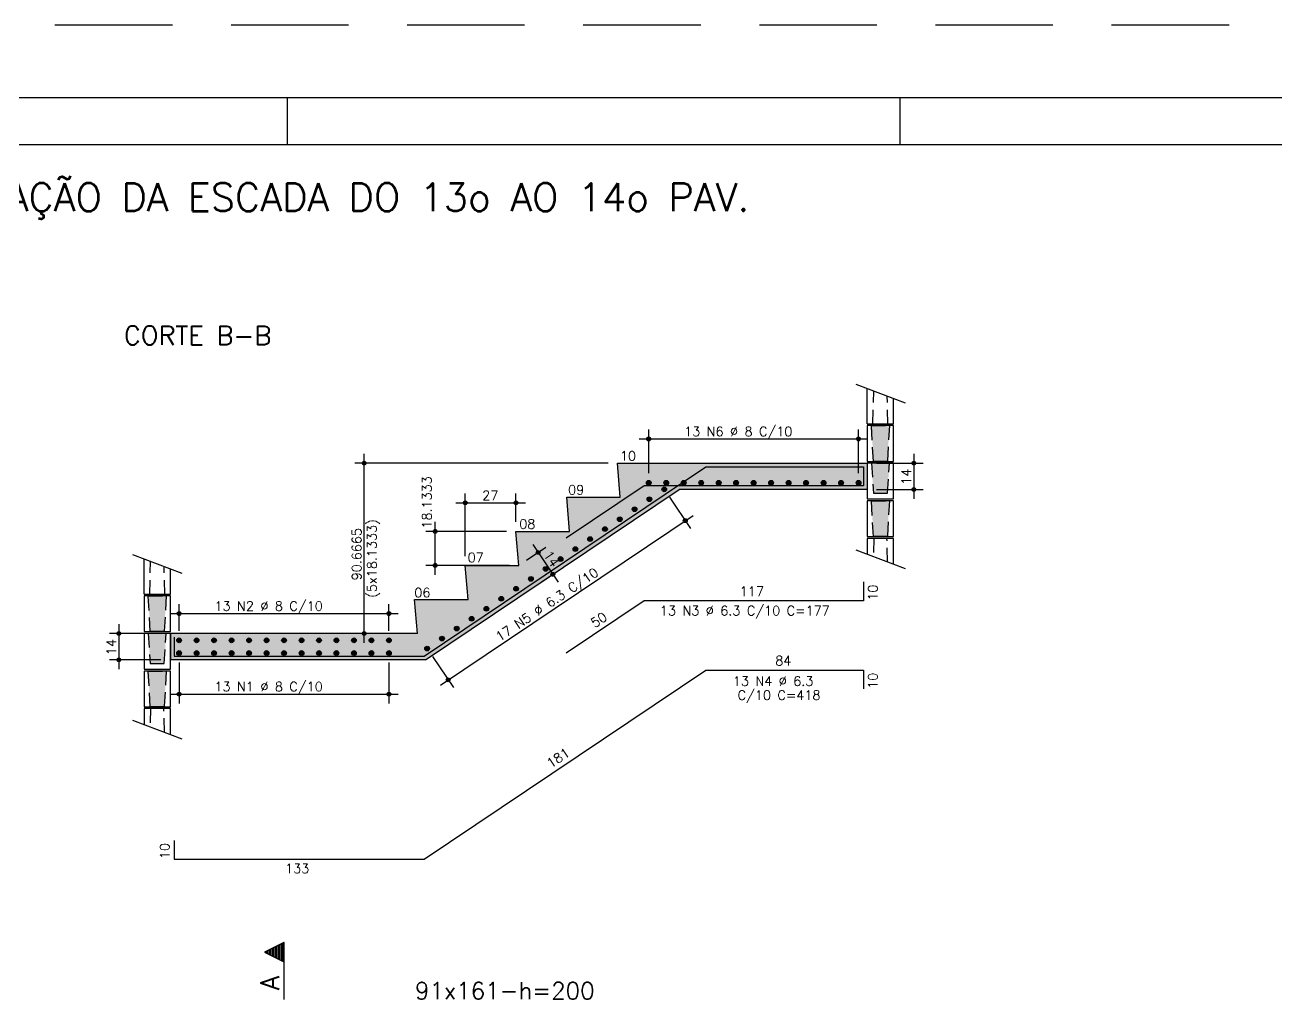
# Model space of a CAD drawing. Extents: x -2 to 86, y -1.5 to 60.9.
# Drawn here: x 15.32 to 41.95, y 40.1 to 60.95 of the extents above; entities that cross this region are included whole.
import ezdxf

# ---------------------------------------------------------------- set-up
doc = ezdxf.new("R2010")
doc.units = 0
doc.header["$MEASUREMENT"] = 0
doc.linetypes.add('ESTILO_TQS_0001', pattern=[0.45, 0.3, -0.15])
doc.linetypes.add('HIDDEN', pattern=[0.375, 0.25, -0.125])
doc.layers.get('0').update_dxf_attribs({"linetype": 'CONTINUOUS'})
doc.layers.get('Defpoints').update_dxf_attribs({"linetype": 'CONTINUOUS'})
for name, color, linetype in [('ARQ_FOLHA', 7, 'CONTINUOUS'), ('PENA_01', 1, 'CONTINUOUS'), ('PENA_02', 2, 'CONTINUOUS'), ('PENA_03', 3, 'CONTINUOUS'), ('PENA_04', 4, 'CONTINUOUS'), ('PENA_05', 5, 'CONTINUOUS'), ('PENA_06', 6, 'CONTINUOUS'), ('PENA_10', 253, 'CONTINUOUS'), ('PENA_11', 252, 'CONTINUOUS')]:
    doc.layers.add(name, color=color, linetype=linetype)
doc.styles.get("Standard").update_dxf_attribs({"font": 'ROMANS.SHX'})

# ---------------------------------------------------------------- blocks, each defined once
blk = doc.blocks.new('FOLHA A1 - 841 X 594')
at = {"layer": 'ARQ_FOLHA', "color": 1}
for p, q in [((-631, 584), (-631, 594)), ((-500.5, 584), (-500.5, 594))]:
    blk.add_line(p, q, dxfattribs=at)
for points in [[(-841, 0), (0, 0), (0, 594), (-841, 594)], [(-816, 10), (-10, 10), (-10, 584), (-816, 584)]]:
    blk.add_lwpolyline(points, close=True, dxfattribs=at)
at = {"layer": 'Defpoints', "color": 8, "linetype": 'HIDDEN', "ltscale": 100}
blk.add_lwpolyline([(-860.5, 609.5), (-860.5, -15.5), (19.5, -15.5), (19.5, 609.5)], close=True, dxfattribs=at)
blk = doc.blocks.new('*U23')
blk.add_blockref('FOLHA A1 - 841 X 594', (0, 0))

msp = doc.modelspace()

# ---------------------------------------------------------------- linework, layer by layer
at = {"layer": 'PENA_01', "linetype": 'Continuous'}
for p, q in [((28.597, 51.402), (28.597, 52.334)), ((33.065, 51.402), (33.065, 52.334)), ((28.397, 52.134), (33.265, 52.134)), ((22.538, 47.79), (22.538, 51.817)), ((34.243, 51.817), (34.243, 50.857)), ((27.731, 51.617), (22.338, 51.617)), ((33.451, 51.617), (34.443, 51.617)), ((24.691, 49.641), (24.691, 50.972)), ((25.771, 50.366), (25.771, 50.972)), ((29.039, 50.895), (29.487, 50.228)), ((33.451, 51.057), (34.443, 51.057)), ((24.491, 50.772), (25.971, 50.772)), ((24.049, 49.241), (24.049, 50.366)), ((24.16, 46.892), (29.541, 50.506)), ((25.571, 50.166), (23.849, 50.166)), ((25.997, 49.552), (26.409, 49.829)), ((26.131, 49.883), (26.666, 49.086)), ((25.631, 49.441), (23.849, 49.441)), ((26.233, 49.036), (26.721, 49.364)), ((18.597, 48.045), (18.597, 48.615)), ((23.065, 48.045), (23.065, 48.615)), ((18.397, 48.415), (23.265, 48.415)), ((18.211, 47.99), (17.114, 47.99)), ((17.314, 48.19), (17.314, 47.23)), ((23.471, 47.99), (22.338, 47.99)), ((18.211, 47.43), (17.114, 47.43)), ((23.991, 47.504), (24.438, 46.838)), ((18.597, 47.375), (18.597, 46.499)), ((23.065, 47.375), (23.065, 46.499)), ((18.397, 46.699), (23.265, 46.699))]:
    msp.add_line(p, q, dxfattribs=at)
for points in [[(33.251, 52.457), (33.251, 53.206)], [(33.251, 52.457), (33.811, 52.457), (33.811, 52.995)], [(33.811, 52.417), (33.251, 52.417), (33.251, 51.657), (33.811, 51.657), (33.811, 52.417)], [(33.811, 51.617), (33.251, 51.617), (33.251, 50.857), (33.811, 50.857), (33.811, 51.617)], [(33.811, 50.817), (33.251, 50.817), (33.251, 50.057), (33.811, 50.057), (33.811, 50.817)], [(33.811, 49.467), (33.811, 50.017), (33.251, 50.017), (33.251, 49.678)], [(17.851, 48.83), (17.851, 49.579)], [(17.851, 48.83), (18.411, 48.83), (18.411, 49.369)], [(18.411, 48.79), (17.851, 48.79), (17.851, 48.03), (18.411, 48.03), (18.411, 48.79)], [(18.411, 47.99), (17.851, 47.99), (17.851, 47.23), (18.411, 47.23), (18.411, 47.99)], [(18.411, 47.19), (17.851, 47.19), (17.851, 46.43), (18.411, 46.43), (18.411, 47.19)], [(18.411, 45.84), (18.411, 46.39), (17.851, 46.39), (17.851, 46.051)]]:
    msp.add_lwpolyline(points, dxfattribs=at)
at = {"layer": 'PENA_02', "linetype": 'Continuous'}
for p, q in [((33.008, 53.298), (34.055, 52.904)), ((17.608, 49.671), (18.655, 49.277)), ((33.008, 49.769), (34.055, 49.376)), ((17.608, 46.143), (18.655, 45.749))]:
    msp.add_line(p, q, dxfattribs=at)
at = {"layer": 'PENA_02', "linetype": 'ESTILO_TQS_0001'}
for points in [[(33.371, 52.457), (33.39, 53.154)], [(33.371, 52.457), (33.691, 52.457), (33.676, 53.046)], [(33.681, 51.657), (33.381, 51.657), (33.341, 52.417), (33.721, 52.417), (33.681, 51.657)], [(33.381, 50.977), (33.681, 50.977), (33.721, 51.617), (33.341, 51.617), (33.381, 50.977)], [(33.681, 50.057), (33.381, 50.057), (33.341, 50.817), (33.721, 50.817), (33.681, 50.057)], [(33.684, 49.515), (33.671, 50.017), (33.391, 50.017), (33.381, 49.629)], [(17.971, 48.83), (17.99, 49.527)], [(17.971, 48.83), (18.291, 48.83), (18.276, 49.42)], [(18.281, 48.03), (17.981, 48.03), (17.941, 48.79), (18.321, 48.79), (18.281, 48.03)], [(17.981, 47.35), (18.281, 47.35), (18.321, 47.99), (17.941, 47.99), (17.981, 47.35)], [(18.281, 46.43), (17.981, 46.43), (17.941, 47.19), (18.321, 47.19), (18.281, 46.43)], [(18.284, 45.888), (18.271, 46.39), (17.991, 46.39), (17.981, 46.002)]]:
    msp.add_lwpolyline(points, dxfattribs=at)
at = {"layer": 'PENA_02', "linetype": 'Continuous'}
for centre, radius in [((28.597, 52.134), 0.0416), ((28.597, 52.134), 0.0208), ((33.065, 52.134), 0.0416), ((33.065, 52.134), 0.0208), ((22.538, 51.617), 0.04), ((22.538, 51.617), 0.02), ((34.243, 51.617), 0.04), ((34.243, 51.617), 0.02), ((34.243, 51.057), 0.04), ((34.243, 51.057), 0.02), ((24.691, 50.772), 0.04), ((24.691, 50.772), 0.02), ((25.771, 50.772), 0.04), ((25.771, 50.772), 0.02), ((29.375, 50.395), 0.0416), ((29.375, 50.395), 0.0208), ((24.049, 50.166), 0.04), ((24.049, 50.166), 0.02), ((26.243, 49.717), 0.04), ((26.243, 49.717), 0.02), ((24.049, 49.441), 0.04), ((24.049, 49.441), 0.02), ((26.555, 49.252), 0.04), ((26.555, 49.252), 0.02), ((18.597, 48.415), 0.0416), ((18.597, 48.415), 0.0208), ((23.065, 48.415), 0.0416), ((23.065, 48.415), 0.0208), ((17.314, 47.99), 0.04), ((17.314, 47.99), 0.02), ((22.538, 47.99), 0.04), ((22.538, 47.99), 0.02), ((17.314, 47.43), 0.04), ((17.314, 47.43), 0.02), ((24.326, 47.004), 0.0416), ((24.326, 47.004), 0.0208), ((18.597, 46.699), 0.0416), ((18.597, 46.699), 0.0208), ((23.065, 46.699), 0.0416), ((23.065, 46.699), 0.0208)]:
    msp.add_circle(centre, radius, dxfattribs=at)
at = {"layer": 'PENA_03', "linetype": 'Continuous'}
for p, q in [((27.991, 50.891), (27.931, 51.617)), ((27.991, 50.891), (27.931, 51.617)), ((27.931, 51.617), (33.251, 51.617)), ((27.931, 51.617), (27.931, 51.617)), ((33.251, 51.617), (33.251, 51.057)), ((33.251, 51.617), (33.251, 51.617)), ((28.597, 51.202), (28.597, 51.202)), ((33.065, 51.202), (33.065, 51.202)), ((23.842, 47.43), (29.242, 51.057)), ((26.911, 50.166), (26.851, 50.891)), ((26.851, 50.891), (27.991, 50.891)), ((28.928, 51.061), (28.928, 51.061)), ((33.251, 51.057), (29.242, 51.057)), ((33.251, 51.057), (33.251, 51.057)), ((25.831, 49.441), (25.771, 50.166)), ((25.771, 50.166), (26.911, 50.166)), ((25.771, 50.166), (25.771, 50.166)), ((25.771, 50.166), (25.771, 50.166)), ((24.751, 48.715), (24.691, 49.441)), ((24.691, 49.441), (25.831, 49.441)), ((24.691, 49.441), (24.691, 49.441)), ((25.831, 49.441), (25.831, 49.441)), ((25.831, 49.441), (25.831, 49.441)), ((26.066, 48.924), (26.066, 48.924)), ((23.671, 47.99), (23.611, 48.715)), ((23.611, 48.715), (24.751, 48.715)), ((23.671, 47.99), (18.411, 47.99)), ((18.411, 47.502), (18.411, 47.99)), ((18.411, 47.99), (18.411, 47.43)), ((18.411, 47.99), (18.411, 47.99)), ((23.671, 47.99), (23.671, 47.99)), ((18.597, 47.845), (18.597, 47.845)), ((23.065, 47.845), (23.065, 47.845)), ((23.842, 47.43), (18.411, 47.43)), ((18.411, 47.43), (18.411, 47.43)), ((18.597, 47.575), (18.597, 47.575)), ((23.065, 47.575), (23.065, 47.575)), ((23.879, 47.67), (23.879, 47.67))]:
    msp.add_line(p, q, dxfattribs=at)
msp.add_lwpolyline([(20.83, 41.409), (20.42, 41.204), (20.83, 40.999), (20.83, 41.409)], dxfattribs=at)
for centre in [(28.597, 51.202), (28.97, 51.202), (29.342, 51.202), (29.714, 51.202), (30.087, 51.202), (30.459, 51.202), (30.831, 51.202), (31.204, 51.202), (31.576, 51.202), (31.948, 51.202), (32.321, 51.202), (32.693, 51.202), (33.065, 51.202), (28.612, 50.849), (28.928, 51.061), (28.297, 50.637), (27.981, 50.425), (27.666, 50.213), (27.035, 49.789), (27.35, 50.001), (26.719, 49.577), (26.403, 49.365), (26.088, 49.153), (25.457, 48.73), (25.772, 48.942), (25.141, 48.518), (24.826, 48.306), (24.51, 48.094), (18.597, 47.845), (18.97, 47.845), (19.342, 47.845), (19.714, 47.845), (20.087, 47.845), (20.459, 47.845), (20.831, 47.845), (21.204, 47.845), (21.576, 47.845), (21.948, 47.845), (22.321, 47.845), (22.693, 47.845), (23.065, 47.845), (23.879, 47.67), (24.195, 47.882), (18.597, 47.575), (18.97, 47.575), (19.342, 47.575), (19.714, 47.575), (20.087, 47.575), (20.459, 47.575), (20.831, 47.575), (21.204, 47.575), (21.576, 47.575), (21.948, 47.575), (22.321, 47.575), (22.693, 47.575), (23.065, 47.575)]:
    msp.add_circle(centre, 0.05, dxfattribs=at)
for points in [[(28.647, 51.202), (28.572, 51.245), (28.55, 51.219)], [(28.647, 51.202), (28.55, 51.219), (28.55, 51.185)], [(28.647, 51.202), (28.55, 51.185), (28.572, 51.158)], [(28.647, 51.202), (28.606, 51.251), (28.572, 51.245)], [(28.647, 51.202), (28.572, 51.158), (28.606, 51.152)], [(28.647, 51.202), (28.636, 51.234), (28.606, 51.251)], [(28.647, 51.202), (28.606, 51.152), (28.636, 51.17)], [(28.647, 51.202), (28.636, 51.17), (28.647, 51.202)], [(29.02, 51.202), (28.945, 51.245), (28.923, 51.219)], [(29.02, 51.202), (28.923, 51.219), (28.923, 51.185)], [(29.02, 51.202), (28.923, 51.185), (28.945, 51.158)], [(29.02, 51.202), (28.978, 51.251), (28.945, 51.245)], [(29.02, 51.202), (28.945, 51.158), (28.978, 51.152)], [(29.02, 51.202), (29.008, 51.234), (28.978, 51.251)], [(29.02, 51.202), (28.978, 51.152), (29.008, 51.17)], [(29.02, 51.202), (29.008, 51.17), (29.02, 51.202)], [(29.392, 51.202), (29.317, 51.245), (29.295, 51.219)], [(29.392, 51.202), (29.295, 51.219), (29.295, 51.185)], [(29.392, 51.202), (29.295, 51.185), (29.317, 51.158)], [(29.392, 51.202), (29.351, 51.251), (29.317, 51.245)], [(29.392, 51.202), (29.317, 51.158), (29.351, 51.152)], [(29.392, 51.202), (29.38, 51.234), (29.351, 51.251)], [(29.392, 51.202), (29.351, 51.152), (29.38, 51.17)], [(29.392, 51.202), (29.38, 51.17), (29.392, 51.202)], [(29.764, 51.202), (29.689, 51.245), (29.667, 51.219)], [(29.764, 51.202), (29.667, 51.219), (29.667, 51.185)], [(29.764, 51.202), (29.667, 51.185), (29.689, 51.158)], [(29.764, 51.202), (29.723, 51.251), (29.689, 51.245)], [(29.764, 51.202), (29.689, 51.158), (29.723, 51.152)], [(29.764, 51.202), (29.753, 51.234), (29.723, 51.251)], [(29.764, 51.202), (29.723, 51.152), (29.753, 51.17)], [(29.764, 51.202), (29.753, 51.17), (29.764, 51.202)], [(30.137, 51.202), (30.062, 51.245), (30.04, 51.219)], [(30.137, 51.202), (30.04, 51.219), (30.04, 51.185)], [(30.137, 51.202), (30.04, 51.185), (30.062, 51.158)], [(30.137, 51.202), (30.095, 51.251), (30.062, 51.245)], [(30.137, 51.202), (30.062, 51.158), (30.095, 51.152)], [(30.137, 51.202), (30.125, 51.234), (30.095, 51.251)], [(30.137, 51.202), (30.095, 51.152), (30.125, 51.17)], [(30.137, 51.202), (30.125, 51.17), (30.137, 51.202)], [(30.509, 51.202), (30.434, 51.245), (30.412, 51.219)], [(30.509, 51.202), (30.412, 51.219), (30.412, 51.185)], [(30.509, 51.202), (30.412, 51.185), (30.434, 51.158)], [(30.509, 51.202), (30.468, 51.251), (30.434, 51.245)], [(30.509, 51.202), (30.434, 51.158), (30.468, 51.152)], [(30.509, 51.202), (30.497, 51.234), (30.468, 51.251)], [(30.509, 51.202), (30.468, 51.152), (30.497, 51.17)], [(30.509, 51.202), (30.497, 51.17), (30.509, 51.202)], [(30.881, 51.202), (30.806, 51.245), (30.784, 51.219)], [(30.881, 51.202), (30.784, 51.219), (30.784, 51.185)], [(30.881, 51.202), (30.784, 51.185), (30.806, 51.158)], [(30.881, 51.202), (30.84, 51.251), (30.806, 51.245)], [(30.881, 51.202), (30.806, 51.158), (30.84, 51.152)], [(30.881, 51.202), (30.87, 51.234), (30.84, 51.251)], [(30.881, 51.202), (30.84, 51.152), (30.87, 51.17)], [(30.881, 51.202), (30.87, 51.17), (30.881, 51.202)], [(31.254, 51.202), (31.179, 51.245), (31.157, 51.219)], [(31.254, 51.202), (31.157, 51.219), (31.157, 51.185)], [(31.254, 51.202), (31.157, 51.185), (31.179, 51.158)], [(31.254, 51.202), (31.212, 51.251), (31.179, 51.245)], [(31.254, 51.202), (31.179, 51.158), (31.212, 51.152)], [(31.254, 51.202), (31.242, 51.234), (31.212, 51.251)], [(31.254, 51.202), (31.212, 51.152), (31.242, 51.17)], [(31.254, 51.202), (31.242, 51.17), (31.254, 51.202)], [(31.626, 51.202), (31.551, 51.245), (31.529, 51.219)], [(31.626, 51.202), (31.529, 51.219), (31.529, 51.185)], [(31.626, 51.202), (31.529, 51.185), (31.551, 51.158)], [(31.626, 51.202), (31.585, 51.251), (31.551, 51.245)], [(31.626, 51.202), (31.551, 51.158), (31.585, 51.152)], [(31.626, 51.202), (31.614, 51.234), (31.585, 51.251)], [(31.626, 51.202), (31.585, 51.152), (31.614, 51.17)], [(31.626, 51.202), (31.614, 51.17), (31.626, 51.202)], [(31.998, 51.202), (31.923, 51.245), (31.901, 51.219)], [(31.998, 51.202), (31.901, 51.219), (31.901, 51.185)], [(31.998, 51.202), (31.901, 51.185), (31.923, 51.158)], [(31.998, 51.202), (31.957, 51.251), (31.923, 51.245)], [(31.998, 51.202), (31.923, 51.158), (31.957, 51.152)], [(31.998, 51.202), (31.986, 51.234), (31.957, 51.251)], [(31.998, 51.202), (31.957, 51.152), (31.986, 51.17)], [(31.998, 51.202), (31.986, 51.17), (31.998, 51.202)], [(32.371, 51.202), (32.296, 51.245), (32.274, 51.219)], [(32.371, 51.202), (32.274, 51.219), (32.274, 51.185)], [(32.371, 51.202), (32.274, 51.185), (32.296, 51.158)], [(32.371, 51.202), (32.329, 51.251), (32.296, 51.245)], [(32.371, 51.202), (32.296, 51.158), (32.329, 51.152)], [(32.371, 51.202), (32.359, 51.234), (32.329, 51.251)], [(32.371, 51.202), (32.329, 51.152), (32.359, 51.17)], [(32.371, 51.202), (32.359, 51.17), (32.371, 51.202)], [(32.743, 51.202), (32.668, 51.245), (32.646, 51.219)], [(32.743, 51.202), (32.646, 51.219), (32.646, 51.185)], [(32.743, 51.202), (32.646, 51.185), (32.668, 51.158)], [(32.743, 51.202), (32.701, 51.251), (32.668, 51.245)], [(32.743, 51.202), (32.668, 51.158), (32.701, 51.152)], [(32.743, 51.202), (32.731, 51.234), (32.701, 51.251)], [(32.743, 51.202), (32.701, 51.152), (32.731, 51.17)], [(32.743, 51.202), (32.731, 51.17), (32.743, 51.202)], [(33.115, 51.202), (33.04, 51.245), (33.018, 51.219)], [(33.115, 51.202), (33.018, 51.219), (33.018, 51.185)], [(33.115, 51.202), (33.018, 51.185), (33.04, 51.158)], [(33.115, 51.202), (33.074, 51.251), (33.04, 51.245)], [(33.115, 51.202), (33.04, 51.158), (33.074, 51.152)], [(33.115, 51.202), (33.103, 51.234), (33.074, 51.251)], [(33.115, 51.202), (33.074, 51.152), (33.103, 51.17)], [(33.115, 51.202), (33.103, 51.17), (33.115, 51.202)], [(28.662, 50.849), (28.587, 50.892), (28.565, 50.866)], [(28.662, 50.849), (28.621, 50.898), (28.587, 50.892)], [(28.662, 50.849), (28.651, 50.881), (28.621, 50.898)], [(28.978, 51.061), (28.903, 51.104), (28.881, 51.078)], [(28.978, 51.061), (28.881, 51.078), (28.881, 51.044)], [(28.978, 51.061), (28.881, 51.044), (28.903, 51.018)], [(28.978, 51.061), (28.937, 51.11), (28.903, 51.104)], [(28.978, 51.061), (28.903, 51.018), (28.937, 51.012)], [(28.978, 51.061), (28.966, 51.093), (28.937, 51.11)], [(28.978, 51.061), (28.937, 51.012), (28.966, 51.029)], [(28.978, 51.061), (28.966, 51.029), (28.978, 51.061)], [(28.347, 50.637), (28.272, 50.68), (28.25, 50.654)], [(28.347, 50.637), (28.25, 50.654), (28.25, 50.62)], [(28.347, 50.637), (28.25, 50.62), (28.272, 50.594)], [(28.347, 50.637), (28.306, 50.686), (28.272, 50.68)], [(28.347, 50.637), (28.272, 50.594), (28.306, 50.588)], [(28.347, 50.637), (28.335, 50.669), (28.306, 50.686)], [(28.347, 50.637), (28.306, 50.588), (28.335, 50.605)], [(28.347, 50.637), (28.335, 50.605), (28.347, 50.637)], [(28.662, 50.849), (28.565, 50.866), (28.565, 50.832)], [(28.662, 50.849), (28.565, 50.832), (28.587, 50.806)], [(28.662, 50.849), (28.587, 50.806), (28.621, 50.8)], [(28.662, 50.849), (28.621, 50.8), (28.651, 50.817)], [(28.662, 50.849), (28.651, 50.817), (28.662, 50.849)], [(28.031, 50.425), (27.956, 50.468), (27.934, 50.442)], [(28.031, 50.425), (27.934, 50.442), (27.934, 50.408)], [(28.031, 50.425), (27.934, 50.408), (27.956, 50.382)], [(28.031, 50.425), (27.99, 50.474), (27.956, 50.468)], [(28.031, 50.425), (27.956, 50.382), (27.99, 50.376)], [(28.031, 50.425), (28.02, 50.457), (27.99, 50.474)], [(28.031, 50.425), (27.99, 50.376), (28.02, 50.393)], [(28.031, 50.425), (28.02, 50.393), (28.031, 50.425)], [(27.716, 50.213), (27.641, 50.256), (27.619, 50.23)], [(27.716, 50.213), (27.619, 50.23), (27.619, 50.196)], [(27.716, 50.213), (27.619, 50.196), (27.641, 50.17)], [(27.716, 50.213), (27.674, 50.262), (27.641, 50.256)], [(27.716, 50.213), (27.641, 50.17), (27.674, 50.164)], [(27.716, 50.213), (27.704, 50.245), (27.674, 50.262)], [(27.716, 50.213), (27.674, 50.164), (27.704, 50.181)], [(27.716, 50.213), (27.704, 50.181), (27.716, 50.213)], [(27.085, 49.789), (27.01, 49.833), (26.988, 49.806)], [(27.085, 49.789), (27.043, 49.838), (27.01, 49.833)], [(27.085, 49.789), (27.073, 49.821), (27.043, 49.838)], [(27.4, 50.001), (27.325, 50.044), (27.303, 50.018)], [(27.4, 50.001), (27.303, 50.018), (27.303, 49.984)], [(27.4, 50.001), (27.303, 49.984), (27.325, 49.958)], [(27.4, 50.001), (27.359, 50.05), (27.325, 50.044)], [(27.4, 50.001), (27.325, 49.958), (27.359, 49.952)], [(27.4, 50.001), (27.388, 50.033), (27.359, 50.05)], [(27.4, 50.001), (27.359, 49.952), (27.388, 49.969)], [(27.4, 50.001), (27.388, 49.969), (27.4, 50.001)], [(26.769, 49.577), (26.694, 49.621), (26.672, 49.594)], [(26.769, 49.577), (26.672, 49.594), (26.672, 49.56)], [(26.769, 49.577), (26.672, 49.56), (26.694, 49.534)], [(26.769, 49.577), (26.728, 49.627), (26.694, 49.621)], [(26.769, 49.577), (26.694, 49.534), (26.728, 49.528)], [(26.769, 49.577), (26.757, 49.609), (26.728, 49.627)], [(26.769, 49.577), (26.728, 49.528), (26.757, 49.545)], [(26.769, 49.577), (26.757, 49.545), (26.769, 49.577)], [(27.085, 49.789), (26.988, 49.806), (26.988, 49.772)], [(27.085, 49.789), (26.988, 49.772), (27.01, 49.746)], [(27.085, 49.789), (27.01, 49.746), (27.043, 49.74)], [(27.085, 49.789), (27.043, 49.74), (27.073, 49.757)], [(27.085, 49.789), (27.073, 49.757), (27.085, 49.789)], [(26.453, 49.365), (26.378, 49.409), (26.357, 49.382)], [(26.453, 49.365), (26.357, 49.382), (26.357, 49.348)], [(26.453, 49.365), (26.357, 49.348), (26.378, 49.322)], [(26.453, 49.365), (26.412, 49.415), (26.378, 49.409)], [(26.453, 49.365), (26.378, 49.322), (26.412, 49.316)], [(26.453, 49.365), (26.442, 49.398), (26.412, 49.415)], [(26.453, 49.365), (26.412, 49.316), (26.442, 49.333)], [(26.453, 49.365), (26.442, 49.333), (26.453, 49.365)], [(26.138, 49.153), (26.063, 49.197), (26.041, 49.171)], [(26.138, 49.153), (26.041, 49.171), (26.041, 49.136)], [(26.138, 49.153), (26.041, 49.136), (26.063, 49.11)], [(26.138, 49.153), (26.097, 49.203), (26.063, 49.197)], [(26.138, 49.153), (26.063, 49.11), (26.097, 49.104)], [(26.138, 49.153), (26.126, 49.186), (26.097, 49.203)], [(26.138, 49.153), (26.097, 49.104), (26.126, 49.121)], [(26.138, 49.153), (26.126, 49.121), (26.138, 49.153)], [(25.507, 48.73), (25.432, 48.773), (25.41, 48.747)], [(25.507, 48.73), (25.466, 48.779), (25.432, 48.773)], [(25.507, 48.73), (25.495, 48.762), (25.466, 48.779)], [(25.822, 48.942), (25.747, 48.985), (25.725, 48.959)], [(25.822, 48.942), (25.725, 48.959), (25.725, 48.924)], [(25.822, 48.942), (25.725, 48.924), (25.747, 48.898)], [(25.822, 48.942), (25.781, 48.991), (25.747, 48.985)], [(25.822, 48.942), (25.747, 48.898), (25.781, 48.892)], [(25.822, 48.942), (25.811, 48.974), (25.781, 48.991)], [(25.822, 48.942), (25.781, 48.892), (25.811, 48.909)], [(25.822, 48.942), (25.811, 48.909), (25.822, 48.942)], [(25.191, 48.518), (25.116, 48.561), (25.094, 48.535)], [(25.191, 48.518), (25.094, 48.535), (25.094, 48.501)], [(25.191, 48.518), (25.094, 48.501), (25.116, 48.474)], [(25.191, 48.518), (25.15, 48.567), (25.116, 48.561)], [(25.191, 48.518), (25.116, 48.474), (25.15, 48.468)], [(25.191, 48.518), (25.18, 48.55), (25.15, 48.567)], [(25.191, 48.518), (25.15, 48.468), (25.18, 48.486)], [(25.191, 48.518), (25.18, 48.486), (25.191, 48.518)], [(25.507, 48.73), (25.41, 48.747), (25.41, 48.712)], [(25.507, 48.73), (25.41, 48.712), (25.432, 48.686)], [(25.507, 48.73), (25.432, 48.686), (25.466, 48.68)], [(25.507, 48.73), (25.466, 48.68), (25.495, 48.697)], [(25.507, 48.73), (25.495, 48.697), (25.507, 48.73)], [(24.876, 48.306), (24.801, 48.349), (24.779, 48.323)], [(24.876, 48.306), (24.779, 48.323), (24.779, 48.289)], [(24.876, 48.306), (24.779, 48.289), (24.801, 48.262)], [(24.876, 48.306), (24.834, 48.355), (24.801, 48.349)], [(24.876, 48.306), (24.801, 48.262), (24.834, 48.256)], [(24.876, 48.306), (24.864, 48.338), (24.834, 48.355)], [(24.876, 48.306), (24.834, 48.256), (24.864, 48.274)], [(24.876, 48.306), (24.864, 48.274), (24.876, 48.306)], [(24.56, 48.094), (24.485, 48.137), (24.463, 48.111)], [(24.56, 48.094), (24.463, 48.111), (24.463, 48.077)], [(24.56, 48.094), (24.463, 48.077), (24.485, 48.051)], [(24.56, 48.094), (24.519, 48.143), (24.485, 48.137)], [(24.56, 48.094), (24.485, 48.051), (24.519, 48.045)], [(24.56, 48.094), (24.548, 48.126), (24.519, 48.143)], [(24.56, 48.094), (24.519, 48.045), (24.548, 48.062)], [(24.56, 48.094), (24.548, 48.062), (24.56, 48.094)], [(18.647, 47.845), (18.572, 47.888), (18.55, 47.862)], [(18.647, 47.845), (18.55, 47.862), (18.55, 47.828)], [(18.647, 47.845), (18.55, 47.828), (18.572, 47.802)], [(18.647, 47.845), (18.606, 47.894), (18.572, 47.888)], [(18.647, 47.845), (18.572, 47.802), (18.606, 47.796)], [(18.647, 47.845), (18.636, 47.877), (18.606, 47.894)], [(18.647, 47.845), (18.606, 47.796), (18.636, 47.813)], [(18.647, 47.845), (18.636, 47.813), (18.647, 47.845)], [(19.02, 47.845), (18.945, 47.888), (18.923, 47.862)], [(19.02, 47.845), (18.923, 47.862), (18.923, 47.828)], [(19.02, 47.845), (18.923, 47.828), (18.945, 47.802)], [(19.02, 47.845), (18.978, 47.894), (18.945, 47.888)], [(19.02, 47.845), (18.945, 47.802), (18.978, 47.796)], [(19.02, 47.845), (19.008, 47.877), (18.978, 47.894)], [(19.02, 47.845), (18.978, 47.796), (19.008, 47.813)], [(19.02, 47.845), (19.008, 47.813), (19.02, 47.845)], [(19.392, 47.845), (19.317, 47.888), (19.295, 47.862)], [(19.392, 47.845), (19.295, 47.862), (19.295, 47.828)], [(19.392, 47.845), (19.295, 47.828), (19.317, 47.802)], [(19.392, 47.845), (19.351, 47.894), (19.317, 47.888)], [(19.392, 47.845), (19.317, 47.802), (19.351, 47.796)], [(19.392, 47.845), (19.38, 47.877), (19.351, 47.894)], [(19.392, 47.845), (19.351, 47.796), (19.38, 47.813)], [(19.392, 47.845), (19.38, 47.813), (19.392, 47.845)], [(19.764, 47.845), (19.689, 47.888), (19.667, 47.862)], [(19.764, 47.845), (19.667, 47.862), (19.667, 47.828)], [(19.764, 47.845), (19.667, 47.828), (19.689, 47.802)], [(19.764, 47.845), (19.723, 47.894), (19.689, 47.888)], [(19.764, 47.845), (19.689, 47.802), (19.723, 47.796)], [(19.764, 47.845), (19.753, 47.877), (19.723, 47.894)], [(19.764, 47.845), (19.723, 47.796), (19.753, 47.813)], [(19.764, 47.845), (19.753, 47.813), (19.764, 47.845)], [(20.137, 47.845), (20.062, 47.888), (20.04, 47.862)], [(20.137, 47.845), (20.04, 47.862), (20.04, 47.828)], [(20.137, 47.845), (20.04, 47.828), (20.062, 47.802)], [(20.137, 47.845), (20.095, 47.894), (20.062, 47.888)], [(20.137, 47.845), (20.062, 47.802), (20.095, 47.796)], [(20.137, 47.845), (20.125, 47.877), (20.095, 47.894)], [(20.137, 47.845), (20.095, 47.796), (20.125, 47.813)], [(20.137, 47.845), (20.125, 47.813), (20.137, 47.845)], [(20.509, 47.845), (20.434, 47.888), (20.412, 47.862)], [(20.509, 47.845), (20.412, 47.862), (20.412, 47.828)], [(20.509, 47.845), (20.412, 47.828), (20.434, 47.802)], [(20.509, 47.845), (20.468, 47.894), (20.434, 47.888)], [(20.509, 47.845), (20.434, 47.802), (20.468, 47.796)], [(20.509, 47.845), (20.497, 47.877), (20.468, 47.894)], [(20.509, 47.845), (20.468, 47.796), (20.497, 47.813)], [(20.509, 47.845), (20.497, 47.813), (20.509, 47.845)], [(20.881, 47.845), (20.806, 47.888), (20.784, 47.862)], [(20.881, 47.845), (20.784, 47.862), (20.784, 47.828)], [(20.881, 47.845), (20.784, 47.828), (20.806, 47.802)], [(20.881, 47.845), (20.84, 47.894), (20.806, 47.888)], [(20.881, 47.845), (20.806, 47.802), (20.84, 47.796)], [(20.881, 47.845), (20.87, 47.877), (20.84, 47.894)], [(20.881, 47.845), (20.84, 47.796), (20.87, 47.813)], [(20.881, 47.845), (20.87, 47.813), (20.881, 47.845)], [(21.254, 47.845), (21.179, 47.888), (21.157, 47.862)], [(21.254, 47.845), (21.157, 47.862), (21.157, 47.828)], [(21.254, 47.845), (21.157, 47.828), (21.179, 47.802)], [(21.254, 47.845), (21.212, 47.894), (21.179, 47.888)], [(21.254, 47.845), (21.179, 47.802), (21.212, 47.796)], [(21.254, 47.845), (21.242, 47.877), (21.212, 47.894)], [(21.254, 47.845), (21.212, 47.796), (21.242, 47.813)], [(21.254, 47.845), (21.242, 47.813), (21.254, 47.845)], [(21.626, 47.845), (21.551, 47.888), (21.529, 47.862)], [(21.626, 47.845), (21.529, 47.862), (21.529, 47.828)], [(21.626, 47.845), (21.529, 47.828), (21.551, 47.802)], [(21.626, 47.845), (21.585, 47.894), (21.551, 47.888)], [(21.626, 47.845), (21.551, 47.802), (21.585, 47.796)], [(21.626, 47.845), (21.614, 47.877), (21.585, 47.894)], [(21.626, 47.845), (21.585, 47.796), (21.614, 47.813)], [(21.626, 47.845), (21.614, 47.813), (21.626, 47.845)], [(21.998, 47.845), (21.923, 47.888), (21.901, 47.862)], [(21.998, 47.845), (21.901, 47.862), (21.901, 47.828)], [(21.998, 47.845), (21.901, 47.828), (21.923, 47.802)], [(21.998, 47.845), (21.957, 47.894), (21.923, 47.888)], [(21.998, 47.845), (21.923, 47.802), (21.957, 47.796)], [(21.998, 47.845), (21.986, 47.877), (21.957, 47.894)], [(21.998, 47.845), (21.957, 47.796), (21.986, 47.813)], [(21.998, 47.845), (21.986, 47.813), (21.998, 47.845)], [(22.371, 47.845), (22.296, 47.888), (22.274, 47.862)], [(22.371, 47.845), (22.274, 47.862), (22.274, 47.828)], [(22.371, 47.845), (22.274, 47.828), (22.296, 47.802)], [(22.371, 47.845), (22.329, 47.894), (22.296, 47.888)], [(22.371, 47.845), (22.296, 47.802), (22.329, 47.796)], [(22.371, 47.845), (22.359, 47.877), (22.329, 47.894)], [(22.371, 47.845), (22.329, 47.796), (22.359, 47.813)], [(22.371, 47.845), (22.359, 47.813), (22.371, 47.845)], [(22.743, 47.845), (22.668, 47.888), (22.646, 47.862)], [(22.743, 47.845), (22.646, 47.862), (22.646, 47.828)], [(22.743, 47.845), (22.646, 47.828), (22.668, 47.802)], [(22.743, 47.845), (22.701, 47.894), (22.668, 47.888)], [(22.743, 47.845), (22.668, 47.802), (22.701, 47.796)], [(22.743, 47.845), (22.731, 47.877), (22.701, 47.894)], [(22.743, 47.845), (22.701, 47.796), (22.731, 47.813)], [(22.743, 47.845), (22.731, 47.813), (22.743, 47.845)], [(23.115, 47.845), (23.04, 47.888), (23.018, 47.862)], [(23.115, 47.845), (23.018, 47.862), (23.018, 47.828)], [(23.115, 47.845), (23.018, 47.828), (23.04, 47.802)], [(23.115, 47.845), (23.074, 47.894), (23.04, 47.888)], [(23.115, 47.845), (23.04, 47.802), (23.074, 47.796)], [(23.115, 47.845), (23.103, 47.877), (23.074, 47.894)], [(23.115, 47.845), (23.074, 47.796), (23.103, 47.813)], [(23.115, 47.845), (23.103, 47.813), (23.115, 47.845)], [(23.929, 47.67), (23.854, 47.713), (23.832, 47.687)], [(23.929, 47.67), (23.832, 47.687), (23.832, 47.653)], [(23.929, 47.67), (23.888, 47.719), (23.854, 47.713)], [(23.929, 47.67), (23.917, 47.702), (23.888, 47.719)], [(24.245, 47.882), (24.17, 47.925), (24.148, 47.899)], [(24.245, 47.882), (24.148, 47.899), (24.148, 47.865)], [(24.245, 47.882), (24.148, 47.865), (24.17, 47.839)], [(24.245, 47.882), (24.203, 47.931), (24.17, 47.925)], [(24.245, 47.882), (24.17, 47.839), (24.203, 47.833)], [(24.245, 47.882), (24.233, 47.914), (24.203, 47.931)], [(24.245, 47.882), (24.203, 47.833), (24.233, 47.85)], [(24.245, 47.882), (24.233, 47.85), (24.245, 47.882)], [(18.647, 47.575), (18.572, 47.618), (18.55, 47.592)], [(18.647, 47.575), (18.55, 47.592), (18.55, 47.558)], [(18.647, 47.575), (18.55, 47.558), (18.572, 47.532)], [(18.647, 47.575), (18.606, 47.624), (18.572, 47.618)], [(18.647, 47.575), (18.572, 47.532), (18.606, 47.526)], [(18.647, 47.575), (18.636, 47.607), (18.606, 47.624)], [(18.647, 47.575), (18.606, 47.526), (18.636, 47.543)], [(18.647, 47.575), (18.636, 47.543), (18.647, 47.575)], [(19.02, 47.575), (18.945, 47.618), (18.923, 47.592)], [(19.02, 47.575), (18.923, 47.592), (18.923, 47.558)], [(19.02, 47.575), (18.923, 47.558), (18.945, 47.532)], [(19.02, 47.575), (18.978, 47.624), (18.945, 47.618)], [(19.02, 47.575), (18.945, 47.532), (18.978, 47.526)], [(19.02, 47.575), (19.008, 47.607), (18.978, 47.624)], [(19.02, 47.575), (18.978, 47.526), (19.008, 47.543)], [(19.02, 47.575), (19.008, 47.543), (19.02, 47.575)], [(19.392, 47.575), (19.317, 47.618), (19.295, 47.592)], [(19.392, 47.575), (19.295, 47.592), (19.295, 47.558)], [(19.392, 47.575), (19.295, 47.558), (19.317, 47.532)], [(19.392, 47.575), (19.351, 47.624), (19.317, 47.618)], [(19.392, 47.575), (19.317, 47.532), (19.351, 47.526)], [(19.392, 47.575), (19.38, 47.607), (19.351, 47.624)], [(19.392, 47.575), (19.351, 47.526), (19.38, 47.543)], [(19.392, 47.575), (19.38, 47.543), (19.392, 47.575)], [(19.764, 47.575), (19.689, 47.618), (19.667, 47.592)], [(19.764, 47.575), (19.667, 47.592), (19.667, 47.558)], [(19.764, 47.575), (19.667, 47.558), (19.689, 47.532)], [(19.764, 47.575), (19.723, 47.624), (19.689, 47.618)], [(19.764, 47.575), (19.689, 47.532), (19.723, 47.526)], [(19.764, 47.575), (19.753, 47.607), (19.723, 47.624)], [(19.764, 47.575), (19.723, 47.526), (19.753, 47.543)], [(19.764, 47.575), (19.753, 47.543), (19.764, 47.575)], [(20.137, 47.575), (20.062, 47.618), (20.04, 47.592)], [(20.137, 47.575), (20.04, 47.592), (20.04, 47.558)], [(20.137, 47.575), (20.04, 47.558), (20.062, 47.532)], [(20.137, 47.575), (20.095, 47.624), (20.062, 47.618)], [(20.137, 47.575), (20.062, 47.532), (20.095, 47.526)], [(20.137, 47.575), (20.125, 47.607), (20.095, 47.624)], [(20.137, 47.575), (20.095, 47.526), (20.125, 47.543)], [(20.137, 47.575), (20.125, 47.543), (20.137, 47.575)], [(20.509, 47.575), (20.434, 47.618), (20.412, 47.592)], [(20.509, 47.575), (20.412, 47.592), (20.412, 47.558)], [(20.509, 47.575), (20.412, 47.558), (20.434, 47.532)], [(20.509, 47.575), (20.468, 47.624), (20.434, 47.618)], [(20.509, 47.575), (20.434, 47.532), (20.468, 47.526)], [(20.509, 47.575), (20.497, 47.607), (20.468, 47.624)], [(20.509, 47.575), (20.468, 47.526), (20.497, 47.543)], [(20.509, 47.575), (20.497, 47.543), (20.509, 47.575)], [(20.881, 47.575), (20.806, 47.618), (20.784, 47.592)], [(20.881, 47.575), (20.784, 47.592), (20.784, 47.558)], [(20.881, 47.575), (20.784, 47.558), (20.806, 47.532)], [(20.881, 47.575), (20.84, 47.624), (20.806, 47.618)], [(20.881, 47.575), (20.806, 47.532), (20.84, 47.526)], [(20.881, 47.575), (20.87, 47.607), (20.84, 47.624)], [(20.881, 47.575), (20.84, 47.526), (20.87, 47.543)], [(20.881, 47.575), (20.87, 47.543), (20.881, 47.575)], [(21.254, 47.575), (21.179, 47.618), (21.157, 47.592)], [(21.254, 47.575), (21.157, 47.592), (21.157, 47.558)], [(21.254, 47.575), (21.157, 47.558), (21.179, 47.532)], [(21.254, 47.575), (21.212, 47.624), (21.179, 47.618)], [(21.254, 47.575), (21.179, 47.532), (21.212, 47.526)], [(21.254, 47.575), (21.242, 47.607), (21.212, 47.624)], [(21.254, 47.575), (21.212, 47.526), (21.242, 47.543)], [(21.254, 47.575), (21.242, 47.543), (21.254, 47.575)], [(21.626, 47.575), (21.551, 47.618), (21.529, 47.592)], [(21.626, 47.575), (21.529, 47.592), (21.529, 47.558)], [(21.626, 47.575), (21.529, 47.558), (21.551, 47.532)], [(21.626, 47.575), (21.585, 47.624), (21.551, 47.618)], [(21.626, 47.575), (21.551, 47.532), (21.585, 47.526)], [(21.626, 47.575), (21.614, 47.607), (21.585, 47.624)], [(21.626, 47.575), (21.585, 47.526), (21.614, 47.543)], [(21.626, 47.575), (21.614, 47.543), (21.626, 47.575)], [(21.998, 47.575), (21.923, 47.618), (21.901, 47.592)], [(21.998, 47.575), (21.901, 47.592), (21.901, 47.558)], [(21.998, 47.575), (21.901, 47.558), (21.923, 47.532)], [(21.998, 47.575), (21.957, 47.624), (21.923, 47.618)], [(21.998, 47.575), (21.923, 47.532), (21.957, 47.526)], [(21.998, 47.575), (21.986, 47.607), (21.957, 47.624)], [(21.998, 47.575), (21.957, 47.526), (21.986, 47.543)], [(21.998, 47.575), (21.986, 47.543), (21.998, 47.575)], [(22.371, 47.575), (22.296, 47.618), (22.274, 47.592)], [(22.371, 47.575), (22.274, 47.592), (22.274, 47.558)], [(22.371, 47.575), (22.274, 47.558), (22.296, 47.532)], [(22.371, 47.575), (22.329, 47.624), (22.296, 47.618)], [(22.371, 47.575), (22.296, 47.532), (22.329, 47.526)], [(22.371, 47.575), (22.359, 47.607), (22.329, 47.624)], [(22.371, 47.575), (22.329, 47.526), (22.359, 47.543)], [(22.371, 47.575), (22.359, 47.543), (22.371, 47.575)], [(22.743, 47.575), (22.668, 47.618), (22.646, 47.592)], [(22.743, 47.575), (22.646, 47.592), (22.646, 47.558)], [(22.743, 47.575), (22.646, 47.558), (22.668, 47.532)], [(22.743, 47.575), (22.701, 47.624), (22.668, 47.618)], [(22.743, 47.575), (22.668, 47.532), (22.701, 47.526)], [(22.743, 47.575), (22.731, 47.607), (22.701, 47.624)], [(22.743, 47.575), (22.701, 47.526), (22.731, 47.543)], [(22.743, 47.575), (22.731, 47.543), (22.743, 47.575)], [(23.115, 47.575), (23.04, 47.618), (23.018, 47.592)], [(23.115, 47.575), (23.018, 47.592), (23.018, 47.558)], [(23.115, 47.575), (23.018, 47.558), (23.04, 47.532)], [(23.115, 47.575), (23.074, 47.624), (23.04, 47.618)], [(23.115, 47.575), (23.04, 47.532), (23.074, 47.526)], [(23.115, 47.575), (23.103, 47.607), (23.074, 47.624)], [(23.115, 47.575), (23.074, 47.526), (23.103, 47.543)], [(23.115, 47.575), (23.103, 47.543), (23.115, 47.575)], [(23.929, 47.67), (23.832, 47.653), (23.854, 47.627)], [(23.929, 47.67), (23.854, 47.627), (23.888, 47.621)], [(23.929, 47.67), (23.888, 47.621), (23.917, 47.638)], [(23.929, 47.67), (23.917, 47.638), (23.929, 47.67)]]:
    msp.add_solid(points, dxfattribs=at)
at = {"layer": 'PENA_04', "linetype": 'Continuous'}
for p, q in [((23.817, 47.51), (29.813, 51.537)), ((29.813, 51.537), (33.171, 51.537)), ((33.171, 51.537), (33.171, 51.137)), ((33.171, 51.537), (33.171, 51.137)), ((28.5, 51.137), (26.84, 50.022)), ((33.171, 51.137), (28.5, 51.137)), ((18.491, 47.91), (18.491, 47.51)), ((18.491, 47.51), (23.817, 47.51)), ((20.831, 41.411), (20.416, 41.204)), ((20.83, 41.409), (20.42, 41.204)), ((20.608, 41.298), (20.608, 41.11)), ((20.64, 41.314), (20.64, 41.094)), ((20.672, 41.33), (20.672, 41.078)), ((20.704, 41.346), (20.704, 41.062)), ((20.736, 41.362), (20.736, 41.046)), ((20.767, 41.378), (20.767, 41.03)), ((20.799, 41.394), (20.799, 41.014)), ((20.83, 41.409), (20.83, 40.195)), ((20.831, 40.195), (20.831, 41.411)), ((20.416, 41.204), (20.83, 40.997)), ((20.42, 41.204), (20.83, 40.999)), ((20.448, 41.218), (20.448, 41.19)), ((20.48, 41.234), (20.48, 41.174)), ((20.512, 41.25), (20.512, 41.158)), ((20.544, 41.266), (20.544, 41.142)), ((20.576, 41.282), (20.576, 41.126))]:
    msp.add_line(p, q, dxfattribs=at)
at = {"layer": 'PENA_05', "linetype": 'Continuous'}
for p, q in [((33.171, 49.089), (33.171, 48.689)), ((28.5, 48.689), (26.84, 47.574)), ((33.171, 48.689), (28.5, 48.689)), ((23.817, 43.185), (29.813, 47.212)), ((29.813, 47.212), (33.171, 47.212)), ((33.171, 47.212), (33.171, 46.812)), ((18.491, 43.585), (18.491, 43.185)), ((18.491, 43.185), (23.817, 43.185))]:
    msp.add_line(p, q, dxfattribs=at)
at = {"layer": 'PENA_10', "linetype": 'Continuous'}
for points in [[(27.931, 51.617), (33.251, 51.617), (27.991, 50.891)], [(33.251, 51.617), (29.242, 51.057), (27.991, 50.891)], [(33.251, 51.617), (33.251, 51.057), (29.242, 51.057)], [(33.341, 51.617), (33.381, 50.977), (33.681, 50.977)], [(33.341, 51.617), (33.681, 50.977), (33.721, 51.617)], [(33.341, 51.617), (33.721, 51.617), (33.341, 51.617)], [(29.242, 51.057), (23.842, 47.43), (24.751, 48.715)], [(25.831, 49.441), (29.242, 51.057), (24.751, 48.715)], [(26.911, 50.166), (29.242, 51.057), (25.831, 49.441)], [(26.911, 50.166), (26.851, 50.891), (27.991, 50.891)], [(29.242, 51.057), (26.911, 50.166), (27.991, 50.891)], [(25.771, 50.166), (26.911, 50.166), (25.831, 49.441)], [(24.751, 48.715), (24.691, 49.441), (25.831, 49.441)], [(23.671, 47.99), (23.611, 48.715), (24.751, 48.715)], [(24.751, 48.715), (23.842, 47.43), (23.671, 47.99)], [(17.941, 47.99), (17.981, 47.35), (18.281, 47.35)], [(17.941, 47.99), (18.281, 47.35), (18.321, 47.99)], [(17.941, 47.99), (18.321, 47.99), (17.941, 47.99)], [(23.842, 47.43), (18.411, 47.43), (23.671, 47.99)], [(23.671, 47.99), (18.411, 47.43), (18.411, 47.99)]]:
    msp.add_solid(points, dxfattribs=at)
at = {"layer": 'PENA_11', "linetype": 'Continuous'}
for points in [[(33.681, 51.657), (33.381, 51.657), (33.341, 52.417)], [(33.681, 51.657), (33.341, 52.417), (33.721, 52.417)], [(33.681, 51.657), (33.721, 52.417), (33.681, 51.657)], [(33.381, 50.977), (33.721, 51.617), (33.341, 51.617)], [(33.381, 50.977), (33.341, 51.617), (33.381, 50.977)], [(33.381, 50.977), (33.681, 50.977), (33.721, 51.617)], [(33.681, 50.057), (33.381, 50.057), (33.341, 50.817)], [(33.681, 50.057), (33.341, 50.817), (33.721, 50.817)], [(33.681, 50.057), (33.721, 50.817), (33.681, 50.057)], [(18.281, 48.03), (17.981, 48.03), (17.941, 48.79)], [(18.281, 48.03), (17.941, 48.79), (18.321, 48.79)], [(18.281, 48.03), (18.321, 48.79), (18.281, 48.03)], [(17.981, 47.35), (18.321, 47.99), (17.941, 47.99)], [(17.981, 47.35), (17.941, 47.99), (17.981, 47.35)], [(17.981, 47.35), (18.281, 47.35), (18.321, 47.99)], [(18.281, 46.43), (17.981, 46.43), (17.941, 47.19)], [(18.281, 46.43), (17.941, 47.19), (18.321, 47.19)], [(18.281, 46.43), (18.321, 47.19), (18.281, 46.43)]]:
    msp.add_solid(points, dxfattribs=at)

# ---------------------------------------------------------------- block references
at = {"xscale": 0.09999999999999938, "yscale": 0.09999999999999938, "zscale": 0.09999999999999938}
msp.add_blockref('*U23', (84.004, 0), dxfattribs=at)

# ---------------------------------------------------------------- texts
at = {"layer": 'PENA_03', "linetype": 'Continuous'}
for s, height, p in [('13 N6 %%c 8 C/10', 0.2, (29.351, 52.194)), ('10', 0.2, (27.984, 51.672)), ('09', 0.2, (26.88, 50.95)), ('27', 0.2, (25.051, 50.832)), ('08', 0.2, (25.84, 50.222)), ('07', 0.2, (24.743, 49.508)), ('06', 0.2, (23.606, 48.761)), ('117', 0.2, (30.536, 48.789)), ('13 N2 %%c 8 C/10', 0.2, (19.351, 48.475)), ('13 N3 %%c 6.3 C/10 C=177', 0.2, (28.835, 48.377)), ('84', 0.2, (31.292, 47.312)), ('13 N1 %%c 8 C/10', 0.2, (19.351, 46.759)), ('13 N4 %%c 6.3', 0.2, (30.389, 46.877)), ('C/10 C=418', 0.2, (30.489, 46.577)), ('133', 0.2, (20.854, 42.885)), ('91x161-h=200', 0.36, (23.619, 40.203))]:
    msp.add_text(s, height=height, dxfattribs=at).set_placement(p)
for s, rotation, p in [('14', 90, (34.183, 51.157)), ('18.1333', 90, (23.974, 50.225)), ('(5x18.1333)', 90, (22.803, 48.752)), ('90.6665', 90, (22.478, 49.123)), ('14', 303.8842, (26.348, 49.667)), ('17 N5 %%c 6.3 C/10', 33.885, (25.423, 47.812)), ('10', 90, (33.471, 48.689)), ('50', 33.8866, (27.448, 48.103)), ('14', 90, (17.254, 47.53)), ('10', 90, (33.471, 46.812)), ('181', 33.8848, (26.511, 45.115)), ('10', 90, (18.391, 43.185))]:
    msp.add_text(s, height=0.2, rotation=rotation, dxfattribs=at).set_placement(p)
at = {"layer": 'PENA_04', "linetype": 'Continuous'}
msp.add_text('A', height=0.4, rotation=90, dxfattribs=at).set_placement((20.731, 40.395))
at = {"layer": 'PENA_05', "linetype": 'Continuous'}
msp.add_text('CORTE B-B', height=0.4, dxfattribs=at).set_placement((17.422, 54.138))
at = {"layer": 'PENA_06', "linetype": 'Continuous'}
msp.add_text('FÔRMA E ARMAÇÃO DA ESCADA DO 13o AO 14o PAV.', height=0.6, dxfattribs=at).set_placement((9.345, 56.984))

doc.saveas('drawing.dxf')
